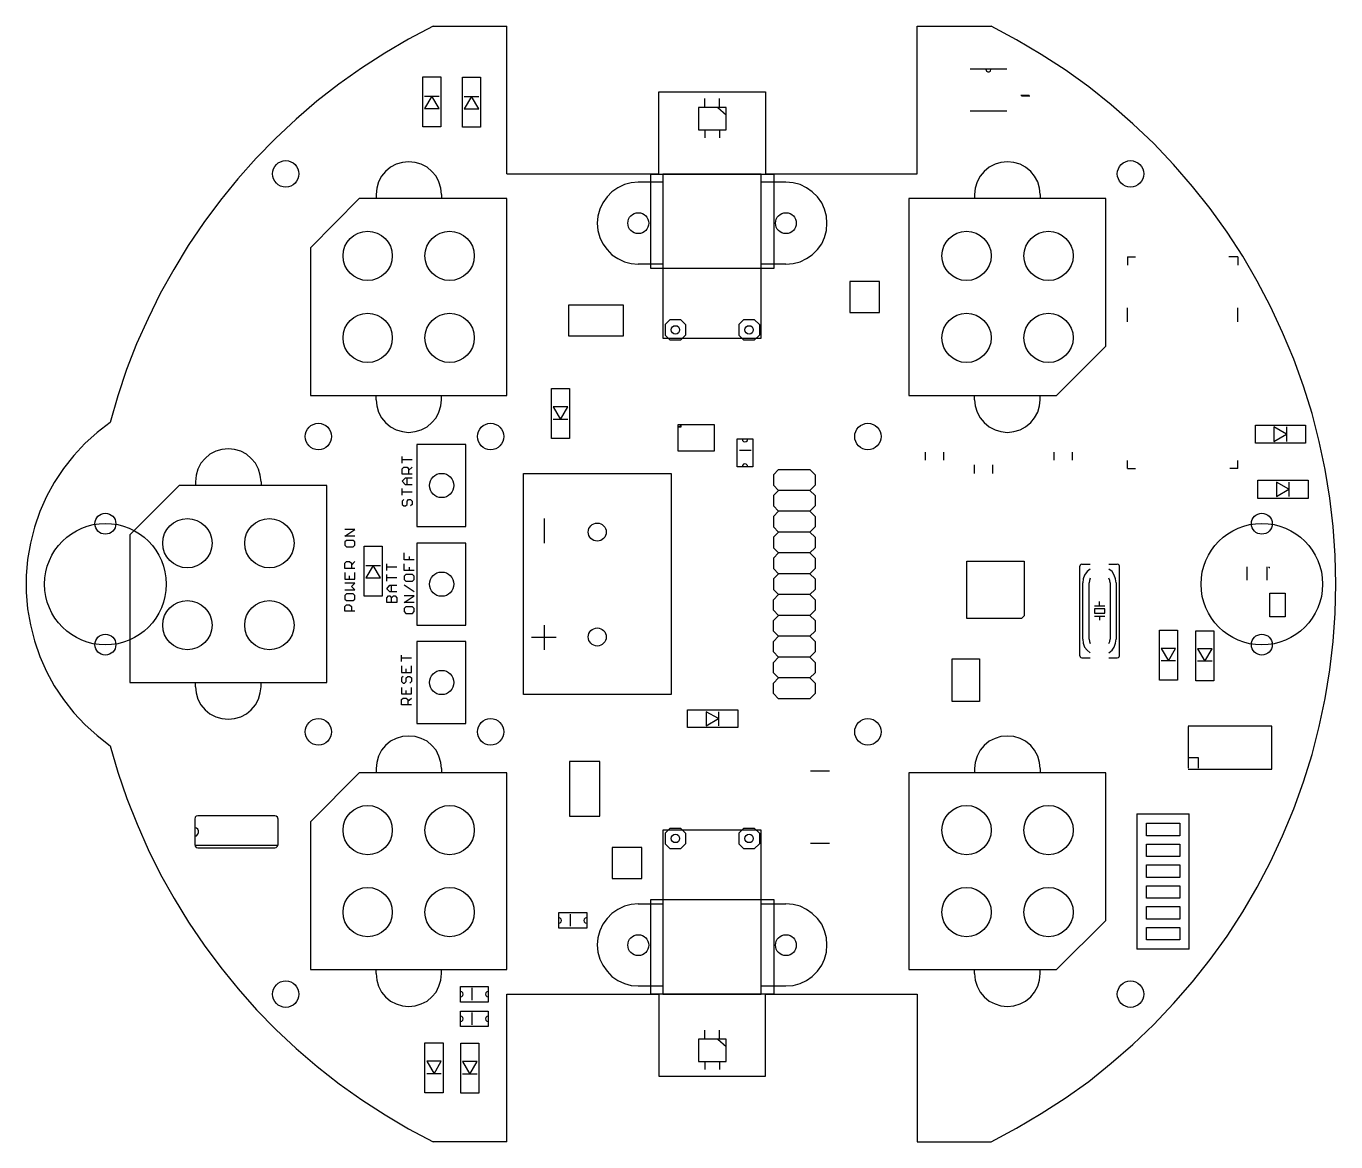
# Model space of a CAD drawing. Extents: x 51 to 178, y 21 to 130.
import ezdxf

# ---------------------------------------------------------------- set-up
doc = ezdxf.new("R2010")
doc.units = 0
doc.layers.get('0').update_dxf_attribs({"linetype": 'CONTINUOUS'})

msp = doc.modelspace()

# ---------------------------------------------------------------- linework, layer by layer
at = {"color": 7}
for points in [[(90.491908, 130.137137), (88.08751, 128.883675), (85.750352, 127.495715), (83.481556, 126.039403), (81.28, 124.481669), (79.146801, 122.82251), (77.113912, 121.060828), (75.116315, 119.197721), (73.220134, 117.267363), (71.424272, 115.269761), (69.730939, 113.169629), (68.105954, 111.00225), (66.582394, 108.767623), (65.193333, 106.43047), (63.872621, 104.093318), (62.687508, 101.655843), (61.569645, 99.183097), (60.587379, 96.677268), (59.740713, 94.103097), (58.995468, 91.495843), (57.708933, 90.546648), (56.523819, 89.462963), (55.440131, 88.277847), (54.423688, 87.024388), (53.542847, 85.670602), (52.764532, 84.281541), (52.120713, 82.825226), (51.612492, 81.301672), (51.206798, 79.743935), (50.935599, 78.152024), (50.8, 76.560116), (50.8, 74.968207), (50.935599, 73.343222), (51.206798, 71.784388), (51.612492, 70.226648), (52.120713, 68.703097), (52.764532, 67.246782), (53.542847, 65.824648), (54.423688, 64.503935), (55.440131, 63.216296), (56.523819, 62.065357), (57.708933, 60.981672), (58.995468, 59.999403), (59.740713, 57.425226), (60.621553, 54.851054), (61.603819, 52.345226), (62.687508, 49.873583), (63.906798, 47.435005), (65.227508, 45.097847), (66.615468, 42.794874), (68.140134, 40.56025), (69.76511, 38.39287), (71.458444, 36.292736), (73.253199, 34.260959), (75.150486, 32.330602), (77.113912, 30.501672), (79.179866, 28.739981), (81.314177, 27.046648), (83.515728, 25.488917), (85.784532, 24.032605), (88.08751, 22.644648), (90.491908, 21.39118)], [(90.491908, 130.137137), (97.670939, 130.137137)], [(97.670939, 115.743804), (97.670939, 130.137137)], [(137.668223, 115.743804), (137.668223, 130.137137), (144.881425, 130.137137)], [(144.881425, 21.39118), (147.354177, 22.711893), (149.758575, 24.134027), (152.095728, 25.658691), (154.397606, 27.283675), (156.566088, 29.045357), (158.699287, 30.874293), (160.731065, 32.837721), (162.661425, 34.870602), (164.490352, 36.969629), (166.217865, 39.17118), (167.877019, 41.439981), (169.400578, 43.811314), (170.823819, 46.215718), (172.110352, 48.687361), (173.295468, 51.227361), (174.379156, 53.835718), (175.327245, 56.477134), (176.173912, 59.152736), (176.851908, 61.86251), (177.427379, 64.605357), (177.901425, 67.382384), (178.206801, 70.159403), (178.409648, 72.93643), (178.476893, 75.747626), (178.409648, 78.557721), (178.206801, 81.368917), (177.901425, 84.145938), (177.427379, 86.922963), (176.851908, 89.666916), (176.173912, 92.375584), (175.327245, 95.05118), (174.379156, 97.692605), (173.295468, 100.266782), (172.110352, 102.806782), (170.823819, 105.279534), (169.400578, 107.717009), (167.877019, 110.054161), (166.217865, 112.357137), (164.490352, 114.524516), (162.661425, 116.657721), (160.731065, 118.690602), (158.699287, 120.620957), (156.566088, 122.482963), (154.397606, 124.21047), (152.095728, 125.869629), (149.758575, 127.39429), (147.354177, 128.816427), (144.881425, 130.137137)], [(112.471065, 115.743804), (112.471065, 123.736427), (122.868092, 123.736427), (122.868092, 115.743804)], [(77.38511, 115.743804), (77.38511, 115.743804)], [(97.670939, 115.743804), (112.471065, 115.743804)], [(122.868092, 115.743804), (137.668223, 115.743804)], [(159.748801, 115.743804), (159.748801, 115.743804)], [(111.488801, 110.935002), (111.488801, 110.935002)], [(125.882135, 110.935002), (125.882135, 110.935002)], [(114.502847, 100.537981), (114.502847, 100.537981)], [(121.682981, 100.537981), (121.682981, 100.537981)], [(80.568935, 90.140959), (80.568935, 90.140959)], [(97.366667, 90.140959), (97.366667, 90.140959)], [(134.145954, 90.140959), (134.145954, 90.140959)], [(59.537865, 81.640116), (59.537865, 81.640116)], [(107.356893, 80.827626), (107.356893, 80.827626)], [(172.280134, 81.640116), (172.280134, 81.640116)], [(107.356893, 70.599272), (107.356893, 70.599272)], [(59.537865, 69.854027), (59.537865, 69.854027)], [(172.280134, 69.854027), (172.280134, 69.854027)], [(80.568935, 61.354293), (80.568935, 61.354293)], [(97.366667, 61.354293), (97.366667, 61.354293)], [(134.145954, 61.354293), (134.145954, 61.354293)], [(114.502847, 50.957268), (114.502847, 50.957268)], [(121.682981, 50.957268), (121.682981, 50.957268)], [(111.488801, 40.56025), (111.488801, 40.56025)], [(125.882135, 40.56025), (125.882135, 40.56025)], [(77.38511, 35.784513), (77.38511, 35.784513)], [(97.670939, 35.784513), (112.471065, 35.784513), (112.471065, 27.791893)], [(97.670939, 21.39118), (97.670939, 35.784513)], [(112.471065, 27.791893), (122.868092, 27.791893), (122.868092, 35.784513), (137.668223, 35.784513)], [(137.668223, 35.784513), (137.668223, 21.39118), (144.881425, 21.39118)], [(159.748801, 35.784513), (159.748801, 35.784513)], [(97.670939, 21.39118), (90.491908, 21.39118)]]:
    msp.add_lwpolyline(points, dxfattribs=at)
at = {"color": 1}
for points in [[(89.475468, 120.315584), (89.475468, 125.192736), (91.237153, 125.192736), (91.237153, 120.315584), (89.475468, 120.315584)], [(93.336181, 120.28251), (93.336181, 125.158562), (95.097865, 125.158562), (95.097865, 120.28251), (93.336181, 120.28251)], [(144.373199, 125.937981), (142.815468, 125.937981)], [(144.373199, 125.937981), (144.407379, 125.768207), (144.542981, 125.700957), (144.678575, 125.700957), (144.814177, 125.768207), (144.847245, 125.937981)], [(144.373199, 125.937981), (144.407379, 125.768207), (144.542981, 125.700957), (144.678575, 125.700957), (144.814177, 125.768207), (144.847245, 125.937981)], [(144.847245, 125.937981), (144.373199, 125.937981), (144.407379, 125.768207), (144.542981, 125.700957), (144.678575, 125.700957), (144.814177, 125.768207), (144.847245, 125.937981)], [(146.406088, 125.937981), (144.847245, 125.937981)], [(90.356315, 123.329629), (89.645242, 122.110342)], [(89.645242, 123.329629), (90.356315, 123.329629), (91.067379, 123.329629)], [(91.067379, 122.110342), (90.356315, 123.329629)], [(94.217019, 123.296556), (93.505954, 122.077268)], [(93.505954, 123.296556), (94.217019, 123.296556), (94.928092, 123.296556)], [(94.928092, 122.077268), (94.217019, 123.296556)], [(116.975602, 122.212868), (116.975602, 123.092608)], [(118.397731, 122.212868), (118.397731, 123.092608)], [(147.759866, 123.397981), (148.573467, 123.397981)], [(147.828223, 123.363804), (148.640713, 123.363804)], [(89.645242, 122.110342), (91.067379, 122.110342)], [(93.505954, 122.077268), (94.928092, 122.077268)], [(119.041556, 120.044388), (119.041556, 121.500697), (119.041556, 122.212868), (118.397731, 122.212868), (118.229061, 122.212868), (116.975602, 122.212868), (116.331777, 122.212868), (116.331777, 120.044388), (116.975602, 120.044388), (118.397731, 120.044388), (119.041556, 120.044388)], [(118.229061, 122.212868), (119.041556, 121.500697)], [(142.815468, 121.873318), (146.406088, 121.873318)], [(116.975602, 120.044388), (116.975602, 119.26607)], [(118.397731, 120.044388), (118.397731, 119.26607)], [(91.304398, 113.746201), (91.237153, 114.355843), (91.033199, 114.964388), (90.763107, 115.506782), (90.356315, 115.980828), (89.882269, 116.387623), (89.306801, 116.691895), (88.730226, 116.861669), (88.08751, 116.928917), (87.477865, 116.861669), (86.868223, 116.691895), (86.325823, 116.387623), (85.817606, 115.980828), (85.446088, 115.506782), (85.140713, 114.964388), (84.970939, 114.355843), (84.903685, 113.746201)], [(149.657153, 113.746201), (149.588801, 114.355843), (149.420134, 114.964388), (149.114758, 115.506782), (148.742135, 115.980828), (148.233912, 116.387623), (147.692621, 116.691895), (147.082981, 116.861669), (146.473333, 116.928917), (145.829514, 116.861669), (145.254046, 116.691895), (144.678575, 116.387623), (144.204532, 115.980828), (143.797731, 115.506782), (143.526533, 114.964388), (143.323685, 114.355843), (143.25644, 113.746201)], [(110.473467, 114.931314), (109.795468, 114.862963), (109.118575, 114.69429), (108.474758, 114.388917), (107.899287, 113.983222), (107.425242, 113.509177), (107.018444, 112.932608), (106.714177, 112.289889), (106.544398, 111.611895), (106.477153, 110.935002), (106.544398, 110.223935), (106.714177, 109.545941), (107.018444, 108.936296), (107.425242, 108.360828), (107.899287, 107.852608), (108.474758, 107.479984), (109.118575, 107.175715), (109.795468, 107.005941), (110.473467, 106.938691)], [(112.877865, 114.931314), (110.473467, 114.931314)], [(123.680578, 115.709629), (123.680578, 106.531895), (111.692755, 106.531895), (111.692755, 115.709629), (123.680578, 115.709629)], [(122.462394, 115.709629), (112.877865, 115.709629), (112.877865, 114.931314), (112.877865, 106.938691), (112.877865, 99.724388), (122.462394, 99.724388), (122.462394, 106.938691), (122.462394, 114.931314), (122.462394, 115.709629)], [(124.866801, 114.931314), (122.462394, 114.931314)], [(124.866801, 106.938691), (125.577865, 107.005941), (126.254758, 107.175715), (126.864398, 107.479984), (127.439866, 107.852608), (127.948092, 108.360828), (128.35489, 108.936296), (128.626088, 109.545941), (128.828935, 110.223935), (128.863107, 110.935002), (128.828935, 111.611895), (128.626088, 112.289889), (128.35489, 112.932608), (127.948092, 113.509177), (127.439866, 113.983222), (126.864398, 114.388917), (126.254758, 114.69429), (125.577865, 114.862963), (124.866801, 114.931314)], [(84.903685, 113.746201), (84.903685, 113.339403)], [(91.304398, 113.746201), (91.304398, 113.339403)], [(143.25644, 113.746201), (143.25644, 113.339403)], [(149.657153, 113.746201), (149.657153, 113.339403)], [(78.502981, 94.137268), (84.903685, 94.137268), (91.304398, 94.137268), (97.670939, 94.137268), (97.670939, 113.339403), (91.304398, 113.339403), (84.903685, 113.339403), (83.277606, 113.339403), (78.502981, 108.530602), (78.502981, 94.137268)], [(156.057865, 113.339403), (149.657153, 113.339403), (143.25644, 113.339403), (136.855728, 113.339403), (136.855728, 94.137268), (143.25644, 94.137268), (149.657153, 94.137268), (151.249061, 94.137268), (156.057865, 98.94607), (156.057865, 113.339403)], [(86.495602, 107.751183), (86.495602, 107.751183)], [(94.488223, 107.751183), (94.488223, 107.751183)], [(144.881425, 107.751183), (144.881425, 107.751183)], [(152.874046, 107.751183), (152.874046, 107.751183)], [(158.156893, 107.649761), (158.936315, 107.649761)], [(158.156893, 107.649761), (158.156893, 106.837268)], [(168.926533, 107.649761), (168.046801, 107.649761)], [(168.926533, 107.649761), (168.926533, 106.837268)], [(112.877865, 106.938691), (110.473467, 106.938691)], [(124.866801, 106.938691), (122.462394, 106.938691)], [(131.097731, 102.231314), (133.976181, 102.231314), (133.976181, 105.245357), (131.097731, 105.245357), (131.097731, 102.231314)], [(109.017153, 99.96251), (109.017153, 102.942382), (103.665954, 102.942382), (103.665954, 99.96251), (109.017153, 99.96251)], [(158.156893, 101.316296), (158.156893, 102.671183)], [(168.926533, 101.316296), (168.926533, 102.671183)], [(113.588935, 101.553318), (113.080713, 101.046201)], [(113.080713, 101.046201), (113.080713, 100.029764)], [(113.588935, 101.553318), (114.604272, 101.553318), (115.079422, 101.046201), (115.079422, 100.029764), (114.604272, 99.521541)], [(120.769061, 101.553318), (120.260844, 101.046201)], [(120.260844, 101.046201), (120.260844, 100.029764)], [(120.769061, 101.553318), (121.784398, 101.553318), (122.292621, 101.046201), (122.292621, 100.029764), (121.784398, 99.521541)], [(86.495602, 99.758559), (86.495602, 99.758559)], [(94.488223, 99.758559), (94.488223, 99.758559)], [(113.080713, 100.029764), (113.588935, 99.521541)], [(120.260844, 100.029764), (120.769061, 99.521541)], [(144.881425, 99.758559), (144.881425, 99.758559)], [(152.874046, 99.758559), (152.874046, 99.758559)], [(114.604272, 99.521541), (113.588935, 99.521541)], [(121.784398, 99.521541), (120.769061, 99.521541)], [(103.767379, 94.814161), (103.767379, 89.937009), (102.006801, 89.937009), (102.006801, 94.814161), (103.767379, 94.814161)], [(84.903685, 93.730468), (84.903685, 94.137268)], [(84.903685, 93.730468), (84.970939, 93.120828), (85.140713, 92.51118), (85.446088, 91.969889), (85.817606, 91.495843), (86.325823, 91.089051), (86.868223, 90.783675), (87.477865, 90.615005), (88.08751, 90.546648), (88.730226, 90.615005), (89.306801, 90.783675), (89.882269, 91.089051), (90.356315, 91.495843), (90.763107, 91.969889), (91.033199, 92.51118), (91.237153, 93.120828), (91.304398, 93.730468)], [(91.304398, 93.730468), (91.304398, 94.137268)], [(143.25644, 93.730468), (143.25644, 94.137268)], [(143.25644, 93.730468), (143.323685, 93.120828), (143.526533, 92.51118), (143.797731, 91.969889), (144.204532, 91.495843), (144.678575, 91.089051), (145.254046, 90.783675), (145.829514, 90.615005), (146.473333, 90.546648), (147.082981, 90.615005), (147.692621, 90.783675), (148.233912, 91.089051), (148.742135, 91.495843), (149.114758, 91.969889), (149.420134, 92.51118), (149.588801, 93.120828), (149.657153, 93.730468)], [(149.657153, 93.730468), (149.657153, 94.137268)], [(103.597606, 93.019403), (102.175468, 93.019403)], [(102.175468, 93.019403), (102.886533, 91.800116)], [(102.886533, 91.800116), (103.597606, 93.019403)], [(103.597606, 91.800116), (102.886533, 91.800116), (102.175468, 91.800116)], [(114.334177, 91.291893), (114.334177, 91.089051), (114.334177, 88.751893), (117.889514, 88.751893), (117.889514, 91.291893), (114.638444, 91.291893), (114.571199, 91.291893), (114.334177, 91.291893)], [(114.571199, 91.291893), (114.571199, 91.089051), (114.334177, 91.089051)], [(114.638444, 91.291893), (114.638444, 91.054874), (114.401425, 91.054874)], [(170.654046, 91.257721), (175.531199, 91.257721), (175.531199, 89.497134), (170.654046, 89.497134), (170.654046, 91.257721)], [(172.448801, 91.089051), (172.448801, 89.666916)], [(173.668092, 90.377981), (172.448801, 91.089051)], [(173.668092, 91.089051), (173.668092, 90.377981), (173.668092, 89.666916)], [(120.125242, 89.903935), (120.599287, 89.903935), (121.140578, 89.903935), (121.648801, 89.903935), (121.648801, 87.194161), (121.140578, 87.194161), (120.599287, 87.194161), (120.125242, 87.194161), (120.125242, 89.903935)], [(120.599287, 89.903935), (120.633467, 89.768339), (120.73489, 89.666916), (120.870486, 89.632736), (121.006088, 89.666916), (121.10751, 89.768339), (121.140578, 89.903935)], [(172.448801, 89.666916), (173.668092, 90.377981)], [(73.694177, 85.737847), (73.625823, 86.381672), (73.457153, 86.957134), (73.151777, 87.532605), (72.746088, 88.006648), (72.270939, 88.413449), (71.729648, 88.717721), (71.12, 88.887495), (70.510352, 88.955843), (69.866533, 88.887495), (69.291065, 88.717721), (68.715602, 88.413449), (68.241556, 88.006648), (67.834758, 87.532605), (67.530486, 86.957134), (67.360713, 86.381672), (67.293465, 85.737847)], [(87.443685, 87.532605), (87.443685, 88.17643)], [(93.675728, 81.368917), (93.675728, 89.361541), (88.9, 89.361541), (88.9, 81.368917), (93.675728, 81.368917)], [(121.480134, 88.78607), (120.328092, 88.78607)], [(138.480713, 87.837981), (138.480713, 88.616296)], [(140.242394, 88.616296), (140.242394, 87.837981)], [(151.010939, 87.837981), (151.010939, 88.616296)], [(152.772621, 88.616296), (152.772621, 87.837981)], [(88.425954, 87.871054), (87.443685, 87.871054)], [(88.425954, 86.483097), (87.443685, 86.483097), (87.443685, 86.991314), (87.613467, 87.159981), (87.951908, 87.159981), (88.08751, 86.991314), (88.08751, 86.483097)], [(88.08751, 86.821541), (88.425954, 87.159981)], [(121.140578, 87.194161), (121.10751, 87.329764), (121.006088, 87.43118), (120.870486, 87.465357), (120.73489, 87.43118), (120.633467, 87.329764), (120.599287, 87.194161)], [(124.155728, 86.922963), (123.64751, 86.415843), (123.64751, 85.399403), (124.155728, 84.89118), (123.64751, 84.382963), (123.64751, 83.367626), (124.155728, 82.859403), (123.64751, 82.35118), (123.64751, 81.335843), (124.155728, 80.827626), (123.64751, 80.319403), (123.64751, 79.302963), (124.155728, 78.795843), (123.64751, 78.287626), (123.64751, 77.27118), (124.155728, 76.762963), (123.64751, 76.255843), (123.64751, 75.239403), (124.155728, 74.73118)], [(124.155728, 86.922963), (127.202847, 86.922963), (127.711065, 86.415843), (127.711065, 85.399403), (127.202847, 84.89118), (127.711065, 84.382963), (127.711065, 83.367626), (127.202847, 82.859403), (127.711065, 82.35118), (127.711065, 81.335843), (127.202847, 80.827626), (127.711065, 80.319403), (127.711065, 79.302963), (127.202847, 78.795843), (127.711065, 78.287626), (127.711065, 77.27118), (127.202847, 76.762963), (127.711065, 76.255843), (127.711065, 75.239403), (127.202847, 74.73118), (127.711065, 74.222963), (127.711065, 73.207626), (127.202847, 72.699403), (127.711065, 72.19118), (127.711065, 71.175843), (127.202847, 70.667626), (127.711065, 70.159403), (127.711065, 69.142963), (127.202847, 68.635843), (127.711065, 68.127626), (127.711065, 67.11118), (127.202847, 66.602963)], [(143.25644, 86.550342), (143.25644, 87.363935)], [(145.017019, 87.363935), (145.017019, 86.550342)], [(158.156893, 87.024388), (158.156893, 87.803801)], [(158.156893, 87.024388), (158.936315, 87.024388)], [(168.926533, 87.024388), (168.148223, 87.024388)], [(168.926533, 87.024388), (168.926533, 87.803801)], [(67.293465, 85.737847), (67.293465, 85.365226)], [(73.694177, 85.737847), (73.694177, 85.365226)], [(88.425954, 85.433583), (87.782135, 85.433583), (87.443685, 85.772024), (87.782135, 86.110468), (88.425954, 86.110468)], [(87.951908, 85.433583), (87.951908, 86.110468)], [(99.297019, 64.977981), (99.297019, 86.550342), (113.690352, 86.550342), (113.690352, 64.977981), (99.297019, 64.977981)], [(170.891065, 85.873449), (175.768223, 85.873449), (175.768223, 84.11287), (170.891065, 84.11287), (170.891065, 85.873449)], [(172.685823, 85.703675), (172.685823, 84.281541)], [(173.90511, 84.992605), (172.685823, 85.703675)], [(173.90511, 85.703675), (173.90511, 84.992605), (173.90511, 84.281541)], [(60.892752, 66.163097), (67.293465, 66.163097), (73.694177, 66.163097), (80.09489, 66.163097), (80.09489, 85.365226), (73.694177, 85.365226), (67.293465, 85.365226), (65.701553, 85.365226), (60.892752, 80.55643), (60.892752, 66.163097)], [(87.443685, 84.417134), (87.443685, 85.060959)], [(88.425954, 84.72251), (87.443685, 84.72251)], [(92.489514, 85.365226), (92.489514, 85.365226)], [(127.202847, 84.89118), (124.155728, 84.89118)], [(172.685823, 84.281541), (173.90511, 84.992605)], [(87.613467, 84.010342), (87.443685, 83.841672), (87.443685, 83.503222), (87.613467, 83.367626), (87.782135, 83.367626), (87.951908, 83.503222), (87.951908, 83.841672), (88.08751, 84.010342), (88.256181, 84.010342), (88.425954, 83.841672), (88.425954, 83.503222), (88.256181, 83.367626)], [(101.295728, 82.148339), (101.295728, 79.743935)], [(127.202847, 82.859403), (124.155728, 82.859403)], [(82.837731, 80.420828), (81.855468, 80.420828), (82.837731, 81.064648), (81.855468, 81.064648)], [(127.202847, 80.827626), (124.155728, 80.827626)], [(68.918444, 79.743935), (68.918444, 79.743935)], [(76.911065, 79.743935), (76.911065, 79.743935)], [(81.855468, 79.879537), (81.855468, 79.539981), (82.025242, 79.371314), (82.669061, 79.371314), (82.837731, 79.539981), (82.837731, 79.879537), (82.669061, 80.014027), (82.025242, 80.014027), (81.855468, 79.879537)], [(83.752755, 74.56251), (83.752755, 79.438559), (85.513333, 79.438559), (85.513333, 74.56251), (83.752755, 74.56251)], [(93.675728, 71.751314), (93.675728, 79.743935), (88.9, 79.743935), (88.9, 71.751314), (93.675728, 71.751314)], [(82.837731, 77.27118), (81.855468, 77.27118), (81.855468, 77.779403), (82.025242, 77.949177), (82.329514, 77.949177), (82.499287, 77.779403), (82.499287, 77.27118)], [(82.499287, 77.609629), (82.837731, 77.949177)], [(88.628801, 78.117847), (87.646533, 78.117847), (87.646533, 78.795843)], [(88.154758, 78.117847), (88.154758, 78.456296)], [(127.202847, 78.795843), (124.155728, 78.795843)], [(142.511199, 72.394027), (142.511199, 77.98225), (148.099422, 77.98225), (148.099422, 72.665226)], [(81.855468, 76.898559), (81.855468, 76.221672), (82.837731, 76.221672), (82.837731, 76.898559)], [(84.63249, 77.576556), (83.921425, 76.357268)], [(83.921425, 77.576556), (84.63249, 77.576556), (85.34356, 77.576556)], [(85.34356, 76.357268), (84.63249, 77.576556)], [(85.953199, 77.068339), (85.953199, 77.745226)], [(86.935468, 77.406782), (85.953199, 77.406782)], [(85.953199, 76.051893), (85.953199, 76.695718)], [(88.628801, 77.068339), (87.646533, 77.068339), (87.646533, 77.745226)], [(87.646533, 76.525938), (87.646533, 76.187495), (87.816315, 76.051893), (88.460134, 76.051893), (88.628801, 76.187495), (88.628801, 76.525938), (88.460134, 76.695718), (87.816315, 76.695718), (87.646533, 76.525938)], [(88.154758, 77.068339), (88.154758, 77.406782)], [(127.202847, 76.762963), (124.155728, 76.762963)], [(153.720713, 77.711054), (153.619287, 77.677981), (153.550939, 77.609629), (153.517865, 77.508207)], [(153.517865, 68.770342), (153.517865, 77.508207)], [(153.720713, 77.711054), (154.533199, 77.711054)], [(154.533199, 77.203935), (154.228935, 76.966916), (153.991908, 76.627361), (153.856315, 76.255843), (153.822135, 75.883222)], [(156.362135, 77.711054), (157.175728, 77.711054)], [(157.073199, 75.883222), (157.005954, 76.255843), (156.870352, 76.627361), (156.66751, 76.966916), (156.362135, 77.203935)], [(157.378575, 77.508207), (157.344398, 77.609629), (157.277153, 77.677981), (157.175728, 77.711054)], [(157.378575, 68.770342), (157.378575, 77.508207)], [(169.807379, 77.440959), (169.807379, 76.153315)], [(171.737731, 77.440959), (171.737731, 76.153315)], [(172.043107, 77.339537), (171.974758, 77.339537), (171.974758, 77.440959)], [(64.448092, 75.747626), (64.448092, 75.747626)], [(81.855468, 75.205226), (82.837731, 75.205226), (82.499287, 75.510602), (82.837731, 75.849051), (81.855468, 75.849051)], [(82.329514, 76.221672), (82.329514, 76.560116)], [(83.921425, 76.357268), (85.34356, 76.357268)], [(86.935468, 76.357268), (85.953199, 76.357268)], [(86.935468, 75.002384), (86.258575, 75.002384), (85.953199, 75.306648), (86.258575, 75.646204), (86.935468, 75.646204)], [(86.427245, 75.002384), (86.427245, 75.646204)], [(88.628801, 75.002384), (87.646533, 75.646204)], [(92.489514, 75.747626), (92.489514, 75.747626)], [(153.822135, 70.39643), (153.822135, 75.883222)], [(154.533199, 76.323097), (154.465954, 76.12025), (154.431777, 75.883222)], [(154.431777, 70.39643), (154.431777, 75.883222)], [(156.46356, 75.883222), (156.430486, 76.12025), (156.362135, 76.323097)], [(156.46356, 75.883222), (156.46356, 70.39643)], [(157.073199, 75.883222), (157.073199, 70.39643)], [(177.190352, 75.747626), (177.190352, 75.747626)], [(81.855468, 74.629764), (81.855468, 74.291314), (82.025242, 74.155718), (82.669061, 74.155718), (82.837731, 74.291314), (82.837731, 74.629764), (82.669061, 74.799537), (82.025242, 74.799537), (81.855468, 74.629764)], [(86.935468, 73.95287), (85.953199, 73.95287), (85.953199, 74.426916), (86.122981, 74.595584), (86.258575, 74.595584), (86.427245, 74.426916), (86.597019, 74.595584), (86.766801, 74.595584), (86.935468, 74.426916), (86.935468, 73.95287)], [(86.427245, 73.95287), (86.427245, 74.426916)], [(88.628801, 73.95287), (87.646533, 73.95287), (88.628801, 74.595584), (87.646533, 74.595584)], [(124.155728, 74.73118), (123.64751, 74.222963)], [(124.155728, 72.699403), (123.64751, 73.207626), (123.64751, 74.222963)], [(127.202847, 74.73118), (124.155728, 74.73118)], [(155.448223, 73.647495), (155.448223, 74.054293)], [(172.043107, 72.563801), (172.043107, 74.866782), (173.53249, 74.866782), (173.53249, 72.563801), (172.043107, 72.563801)], [(82.837731, 73.106204), (81.855468, 73.106204), (81.855468, 73.58025), (82.025242, 73.748917), (82.329514, 73.748917), (82.499287, 73.58025), (82.499287, 73.106204)], [(87.646533, 73.376296), (87.646533, 73.072024), (87.816315, 72.90225), (88.460134, 72.90225), (88.628801, 73.072024), (88.628801, 73.376296), (88.460134, 73.54607), (87.816315, 73.54607), (87.646533, 73.376296)], [(154.94, 73.647495), (155.448223, 73.647495), (155.95644, 73.647495)], [(154.94, 72.93643), (155.95644, 72.93643), (155.95644, 73.343222), (154.94, 73.343222), (154.94, 72.93643)], [(68.918444, 71.751314), (68.918444, 71.751314)], [(76.911065, 71.751314), (76.911065, 71.751314)], [(101.295728, 71.751314), (101.295728, 69.346916)], [(124.155728, 72.699403), (123.64751, 72.19118)], [(124.155728, 70.667626), (123.64751, 71.175843), (123.64751, 72.19118)], [(127.202847, 72.699403), (124.155728, 72.699403)], [(147.828223, 72.394027), (142.511199, 72.394027)], [(147.828223, 72.394027), (148.099422, 72.665226)], [(154.94, 72.631054), (155.448223, 72.631054), (155.95644, 72.631054)], [(155.448223, 72.631054), (155.448223, 72.225357)], [(100.07644, 70.566204), (102.480844, 70.566204)], [(124.155728, 70.667626), (123.64751, 70.159403)], [(127.202847, 70.667626), (124.155728, 70.667626)], [(153.822135, 70.39643), (153.856315, 69.989629), (153.991908, 69.617009), (154.228935, 69.312736), (154.533199, 69.041541)], [(154.431777, 70.39643), (154.465954, 70.159403), (154.533199, 69.956556)], [(156.362135, 69.041541), (156.66751, 69.312736), (156.870352, 69.617009), (157.005954, 69.989629), (157.073199, 70.39643)], [(156.362135, 69.956556), (156.430486, 70.159403), (156.46356, 70.39643)], [(163.034046, 71.277268), (163.034046, 66.400116), (161.273467, 66.400116), (161.273467, 71.277268), (163.034046, 71.277268)], [(166.590486, 71.208917), (166.590486, 66.33287), (164.828801, 66.33287), (164.828801, 71.208917), (166.590486, 71.208917)], [(93.675728, 62.166782), (93.675728, 70.159403), (88.9, 70.159403), (88.9, 62.166782), (93.675728, 62.166782)], [(124.155728, 68.635843), (123.64751, 69.142963), (123.64751, 70.159403)], [(162.864272, 69.48251), (161.442135, 69.48251)], [(161.442135, 69.48251), (162.153199, 68.263222)], [(162.153199, 68.263222), (162.864272, 69.48251)], [(166.420713, 69.448339), (164.998575, 69.448339)], [(164.998575, 69.448339), (165.709648, 68.229051)], [(165.709648, 68.229051), (166.420713, 69.448339)], [(87.37644, 68.194874), (87.37644, 68.838691)], [(88.357606, 68.533315), (87.37644, 68.533315)], [(87.37644, 67.789177), (87.37644, 67.145357), (88.357606, 67.145357), (88.357606, 67.789177)], [(124.155728, 68.635843), (123.64751, 68.127626)], [(124.155728, 66.602963), (123.64751, 67.11118), (123.64751, 68.127626)], [(127.202847, 68.635843), (124.155728, 68.635843)], [(141.089061, 68.46607), (143.730486, 68.46607), (143.730486, 64.299981), (141.089061, 64.299981), (141.089061, 68.46607)], [(153.517865, 68.770342), (153.550939, 68.668917), (153.619287, 68.601672), (153.720713, 68.567495), (154.533199, 68.567495)], [(156.362135, 68.567495), (157.175728, 68.567495)], [(157.175728, 68.567495), (157.277153, 68.601672), (157.344398, 68.668917), (157.378575, 68.770342)], [(162.864272, 68.263222), (162.153199, 68.263222), (161.442135, 68.263222)], [(166.420713, 68.229051), (165.709648, 68.229051), (164.998575, 68.229051)], [(87.54511, 66.738559), (87.37644, 66.602963), (87.37644, 66.264513), (87.54511, 66.095843), (87.680713, 66.095843), (87.850486, 66.264513), (87.850486, 66.602963), (88.019156, 66.738559), (88.188935, 66.738559), (88.357606, 66.602963), (88.357606, 66.264513), (88.188935, 66.095843)], [(87.850486, 67.145357), (87.850486, 67.483801)], [(124.155728, 66.602963), (123.64751, 66.095843)], [(127.202847, 66.602963), (124.155728, 66.602963)], [(127.202847, 66.602963), (127.711065, 66.095843), (127.711065, 65.079403), (127.202847, 64.57118)], [(67.293465, 65.756296), (67.293465, 66.163097)], [(67.293465, 65.756296), (67.360713, 65.146648), (67.530486, 64.537009), (67.834758, 63.995718), (68.241556, 63.487495), (68.715602, 63.114874), (69.291065, 62.810602), (69.866533, 62.640828), (70.510352, 62.573583), (71.12, 62.640828), (71.729648, 62.810602), (72.270939, 63.114874), (72.746088, 63.487495), (73.151777, 63.995718), (73.457153, 64.537009), (73.625823, 65.146648), (73.694177, 65.756296)], [(73.694177, 65.756296), (73.694177, 66.163097)], [(87.37644, 65.689051), (87.37644, 65.045226), (88.357606, 65.045226), (88.357606, 65.689051)], [(87.850486, 65.045226), (87.850486, 65.383675)], [(92.489514, 66.163097), (92.489514, 66.163097)], [(124.155728, 64.57118), (123.64751, 65.079403), (123.64751, 66.095843)], [(88.357606, 63.995718), (87.37644, 63.995718), (87.37644, 64.503935), (87.54511, 64.639537), (87.850486, 64.639537), (88.019156, 64.503935), (88.019156, 63.995718)], [(88.019156, 64.334161), (88.357606, 64.639537)], [(127.202847, 64.57118), (124.155728, 64.57118)], [(115.282269, 63.487495), (120.19249, 63.487495), (120.19249, 61.759981), (115.282269, 61.759981), (115.282269, 63.487495)], [(117.077019, 63.317721), (117.077019, 61.929764)], [(118.296315, 62.640828), (117.077019, 63.317721)], [(117.077019, 61.929764), (118.296315, 62.640828)], [(118.296315, 63.317721), (118.296315, 62.640828), (118.296315, 61.929764)], [(164.08356, 57.730602), (172.245954, 57.730602), (172.245954, 61.895584), (164.08356, 61.895584)], [(164.08356, 61.86251), (164.08356, 58.814293), (164.08356, 57.797847)], [(91.304398, 57.763675), (91.237153, 58.373315), (91.033199, 58.982963), (90.763107, 59.559537), (90.356315, 60.033583), (89.882269, 60.439272), (89.306801, 60.710468), (88.730226, 60.913315), (88.08751, 60.947495), (87.477865, 60.913315), (86.868223, 60.710468), (86.325823, 60.439272), (85.817606, 60.033583), (85.446088, 59.559537), (85.140713, 58.982963), (84.970939, 58.373315), (84.903685, 57.763675)], [(149.657153, 57.763675), (149.588801, 58.373315), (149.420134, 58.982963), (149.114758, 59.559537), (148.742135, 60.033583), (148.233912, 60.439272), (147.692621, 60.710468), (147.082981, 60.913315), (146.473333, 60.947495), (145.829514, 60.913315), (145.254046, 60.710468), (144.678575, 60.439272), (144.204532, 60.033583), (143.797731, 59.559537), (143.526533, 58.982963), (143.323685, 58.373315), (143.25644, 57.763675)], [(165.1, 57.797847), (165.1, 58.814293), (164.08356, 58.814293)], [(84.903685, 57.763675), (84.903685, 57.357981)], [(91.304398, 57.763675), (91.304398, 57.357981)], [(103.767379, 53.124648), (106.714177, 53.124648), (106.714177, 58.475843), (103.767379, 58.475843), (103.767379, 53.124648)], [(129.100134, 57.526648), (127.271199, 57.526648)], [(143.25644, 57.763675), (143.25644, 57.357981)], [(149.657153, 57.763675), (149.657153, 57.357981)], [(78.502981, 38.188917), (84.903685, 38.188917), (91.304398, 38.188917), (97.670939, 38.188917), (97.670939, 57.357981), (91.304398, 57.357981), (84.903685, 57.357981), (83.277606, 57.357981), (78.502981, 52.58225), (78.502981, 38.188917)], [(156.057865, 57.357981), (149.657153, 57.357981), (143.25644, 57.357981), (136.855728, 57.357981), (136.855728, 38.188917), (143.25644, 38.188917), (149.657153, 38.188917), (151.249061, 38.188917), (156.057865, 42.964648), (156.057865, 57.357981)], [(67.530486, 53.157721), (67.360713, 53.124648), (67.259287, 53.023222), (67.225113, 52.853449)], [(67.225113, 52.853449), (67.225113, 52.006782), (67.225113, 51.194293), (67.225113, 50.347626)], [(75.049061, 53.157721), (67.530486, 53.157721)], [(75.353333, 52.853449), (75.286088, 53.023222), (75.18356, 53.124648), (75.049061, 53.157721)], [(75.353333, 50.347626), (75.353333, 52.853449)], [(159.071908, 53.361672), (159.071908, 40.153449)], [(159.071908, 53.361672), (164.186088, 53.361672)], [(160.02, 51.227361), (160.02, 52.446648)], [(160.02, 52.446648), (163.271065, 52.446648)], [(163.271065, 52.446648), (163.271065, 51.227361)], [(164.186088, 40.153449), (164.186088, 53.361672)], [(67.225113, 51.194293), (67.394887, 51.227361), (67.530486, 51.362963), (67.597734, 51.532736), (67.597734, 51.70251), (67.530486, 51.87118), (67.394887, 51.972605), (67.225113, 52.006782)], [(86.495602, 51.769764), (86.495602, 51.769764)], [(94.488223, 51.769764), (94.488223, 51.769764)], [(112.877865, 35.784513), (122.462394, 35.784513), (122.462394, 36.597009), (122.462394, 44.589629), (122.462394, 51.769764), (112.877865, 51.769764), (112.877865, 44.589629), (112.877865, 36.597009), (112.877865, 35.784513)], [(113.588935, 51.972605), (113.080713, 51.464388)], [(113.080713, 51.464388), (113.080713, 50.449051)], [(113.588935, 51.972605), (114.604272, 51.972605), (115.079422, 51.464388), (115.079422, 50.449051), (114.604272, 49.940828)], [(120.769061, 51.972605), (120.260844, 51.464388)], [(120.260844, 51.464388), (120.260844, 50.449051)], [(120.769061, 51.972605), (121.784398, 51.972605), (122.292621, 51.464388), (122.292621, 50.449051), (121.784398, 49.940828)], [(144.881425, 51.769764), (144.881425, 51.769764)], [(152.874046, 51.769764), (152.874046, 51.769764)], [(163.271065, 51.227361), (160.02, 51.227361)], [(67.225113, 50.347626), (67.259287, 50.212024), (67.360713, 50.07643), (67.530486, 50.04225), (75.049061, 50.04225)], [(67.225113, 50.313449), (75.353333, 50.313449)], [(75.049061, 50.04225), (75.18356, 50.07643), (75.286088, 50.212024), (75.353333, 50.347626)], [(107.933467, 47.062384), (110.811908, 47.062384), (110.811908, 50.07643), (107.933467, 50.07643), (107.933467, 47.062384)], [(113.080713, 50.449051), (113.588935, 49.940828)], [(114.604272, 49.940828), (113.588935, 49.940828)], [(120.260844, 50.449051), (120.769061, 49.940828)], [(121.784398, 49.940828), (120.769061, 49.940828)], [(127.271199, 50.516296), (127.948092, 50.516296), (128.422135, 50.516296), (129.100134, 50.516296)], [(160.02, 49.195584), (160.02, 50.414874)], [(160.02, 50.414874), (163.271065, 50.414874)], [(163.271065, 50.414874), (163.271065, 49.195584)], [(163.271065, 49.195584), (160.02, 49.195584)], [(160.02, 47.163801), (160.02, 48.383097)], [(160.02, 48.383097), (163.271065, 48.383097)], [(163.271065, 48.383097), (163.271065, 47.163801)], [(163.271065, 47.163801), (160.02, 47.163801)], [(160.02, 45.132024), (160.02, 46.351314)], [(160.02, 46.351314), (163.271065, 46.351314)], [(163.271065, 46.351314), (163.271065, 45.132024)], [(111.692755, 35.784513), (111.692755, 44.99643), (123.680578, 44.99643), (123.680578, 35.784513), (111.692755, 35.784513)], [(163.271065, 45.132024), (160.02, 45.132024)], [(86.495602, 43.777134), (86.495602, 43.777134)], [(94.488223, 43.777134), (94.488223, 43.777134)], [(102.717865, 42.219403), (102.717865, 42.693449), (102.717865, 43.268917), (102.717865, 43.742963), (105.460713, 43.742963), (105.460713, 43.268917), (105.460713, 42.693449), (105.460713, 42.219403), (102.717865, 42.219403)], [(103.835728, 43.574293), (103.835728, 42.42225)], [(110.473467, 44.589629), (109.795468, 44.522384), (109.118575, 44.352605), (108.474758, 44.048339), (107.899287, 43.641541), (107.425242, 43.167495), (107.018444, 42.592024), (106.714177, 41.948207), (106.544398, 41.271314), (106.477153, 40.593315), (106.544398, 39.88225), (106.714177, 39.205357), (107.018444, 38.595718), (107.425242, 38.02025), (107.899287, 37.512024), (108.474758, 37.105226), (109.118575, 36.834027), (109.795468, 36.63118), (110.473467, 36.597009)], [(110.473467, 44.589629), (112.877865, 44.589629)], [(122.462394, 44.589629), (124.866801, 44.589629)], [(124.866801, 36.597009), (125.577865, 36.63118), (126.254758, 36.834027), (126.864398, 37.105226), (127.439866, 37.512024), (127.948092, 38.02025), (128.35489, 38.595718), (128.626088, 39.205357), (128.828935, 39.88225), (128.863107, 40.593315), (128.828935, 41.271314), (128.626088, 41.948207), (128.35489, 42.592024), (127.948092, 43.167495), (127.439866, 43.641541), (126.864398, 44.048339), (126.254758, 44.352605), (125.577865, 44.522384), (124.866801, 44.589629)], [(144.881425, 43.777134), (144.881425, 43.777134)], [(152.874046, 43.777134), (152.874046, 43.777134)], [(160.02, 43.10025), (160.02, 44.319537)], [(160.02, 44.319537), (163.271065, 44.319537)], [(163.271065, 44.319537), (163.271065, 43.10025)], [(102.717865, 42.693449), (102.853467, 42.727626), (102.95489, 42.829051), (102.989061, 42.964648), (102.95489, 43.10025), (102.853467, 43.201672), (102.717865, 43.268917)], [(105.460713, 43.268917), (105.290939, 43.201672), (105.189514, 43.10025), (105.15644, 42.964648), (105.189514, 42.829051), (105.290939, 42.727626), (105.460713, 42.693449)], [(163.271065, 43.10025), (160.02, 43.10025)], [(160.02, 41.067361), (160.02, 42.286648)], [(160.02, 42.286648), (163.271065, 42.286648)], [(163.271065, 42.286648), (163.271065, 41.067361)], [(163.271065, 41.067361), (160.02, 41.067361)], [(164.186088, 40.153449), (159.071908, 40.153449)], [(84.903685, 37.783222), (84.903685, 38.188917)], [(84.903685, 37.783222), (84.970939, 37.139403), (85.140713, 36.563935), (85.446088, 35.987361), (85.817606, 35.513315), (86.325823, 35.107626), (86.868223, 34.83643), (87.477865, 34.633583), (88.08751, 34.565226), (88.730226, 34.633583), (89.306801, 34.83643), (89.882269, 35.107626), (90.356315, 35.513315), (90.763107, 35.987361), (91.033199, 36.563935), (91.237153, 37.139403), (91.304398, 37.783222)], [(91.304398, 37.783222), (91.304398, 38.188917)], [(143.25644, 37.783222), (143.25644, 38.188917)], [(143.25644, 37.783222), (143.323685, 37.139403), (143.526533, 36.563935), (143.797731, 35.987361), (144.204532, 35.513315), (144.678575, 35.107626), (145.254046, 34.83643), (145.829514, 34.633583), (146.473333, 34.565226), (147.082981, 34.633583), (147.692621, 34.83643), (148.233912, 35.107626), (148.742135, 35.513315), (149.114758, 35.987361), (149.420134, 36.563935), (149.588801, 37.139403), (149.657153, 37.783222)], [(149.657153, 37.783222), (149.657153, 38.188917)], [(93.133333, 35.006204), (93.133333, 35.513315), (93.133333, 36.055718), (93.133333, 36.529764), (95.843107, 36.529764), (95.843107, 36.055718), (95.843107, 35.513315), (95.843107, 35.006204), (93.133333, 35.006204)], [(93.133333, 35.513315), (93.268935, 35.547495), (93.370352, 35.648917), (93.404532, 35.784513), (93.370352, 35.920116), (93.268935, 36.021541), (93.133333, 36.055718)], [(94.251199, 36.394161), (94.251199, 35.209051)], [(95.843107, 36.055718), (95.70751, 36.021541), (95.606088, 35.920116), (95.571908, 35.784513), (95.606088, 35.648917), (95.70751, 35.547495), (95.843107, 35.513315)], [(110.473467, 36.597009), (112.877865, 36.597009)], [(122.462394, 36.597009), (124.866801, 36.597009)], [(93.133333, 32.634874), (93.133333, 33.108917), (93.133333, 33.651314), (93.133333, 34.125357), (95.843107, 34.125357), (95.843107, 33.651314), (95.843107, 33.108917), (95.843107, 32.634874), (93.133333, 32.634874)], [(93.133333, 33.108917), (93.268935, 33.143097), (93.370352, 33.244513), (93.404532, 33.380116), (93.370352, 33.515718), (93.268935, 33.617134), (93.133333, 33.651314)], [(94.251199, 33.989764), (94.251199, 32.804648)], [(95.843107, 33.651314), (95.70751, 33.617134), (95.606088, 33.515718), (95.571908, 33.380116), (95.606088, 33.244513), (95.70751, 33.143097), (95.843107, 33.108917)], [(116.975602, 31.38251), (116.975602, 32.26225)], [(118.397731, 31.38251), (118.397731, 32.26225)], [(91.44, 31.042963), (91.44, 26.166916), (89.679422, 26.166916), (89.679422, 31.042963), (91.44, 31.042963)], [(94.928092, 31.009889), (94.928092, 26.132736), (93.16751, 26.132736), (93.16751, 31.009889), (94.928092, 31.009889)], [(119.041556, 29.214027), (119.041556, 30.670342), (119.041556, 31.38251), (118.397731, 31.38251), (118.229061, 31.38251), (116.975602, 31.38251), (116.331777, 31.38251), (116.331777, 29.214027), (116.975602, 29.214027), (118.397731, 29.214027), (119.041556, 29.214027)], [(118.229061, 31.38251), (119.041556, 30.670342)], [(91.270226, 29.248207), (89.848092, 29.248207)], [(89.848092, 29.248207), (90.559156, 28.028917)], [(90.559156, 28.028917), (91.270226, 29.248207)], [(94.759422, 29.214027), (93.336181, 29.214027)], [(93.336181, 29.214027), (94.047245, 27.995843)], [(94.047245, 27.995843), (94.759422, 29.214027)], [(116.975602, 29.214027), (116.975602, 28.435718)], [(118.397731, 29.214027), (118.397731, 28.435718)], [(91.270226, 28.028917), (90.559156, 28.028917), (89.848092, 28.028917)], [(94.759422, 27.995843), (94.047245, 27.995843), (93.336181, 27.995843)]]:
    msp.add_lwpolyline(points, dxfattribs=at)
at = {"color": 7}
for points in [[(74.810939, 115.743804), (74.810939, 116.454874), (75.38751, 117.030342), (76.098575, 117.030342)], [(76.098575, 117.030342), (76.809648, 117.030342), (77.38511, 116.454874), (77.38511, 115.743804)], [(157.175728, 115.743804), (157.175728, 116.454874), (157.751199, 117.030342), (158.462269, 117.030342)], [(158.462269, 117.030342), (159.173333, 117.030342), (159.748801, 116.454874), (159.748801, 115.743804)], [(76.098575, 114.457268), (75.38751, 114.457268), (74.810939, 115.032736), (74.810939, 115.743804)], [(77.38511, 115.743804), (77.38511, 115.032736), (76.809648, 114.457268), (76.098575, 114.457268)], [(158.462269, 114.457268), (157.751199, 114.457268), (157.175728, 115.032736), (157.175728, 115.743804)], [(159.748801, 115.743804), (159.748801, 115.032736), (159.173333, 114.457268), (158.462269, 114.457268)], [(109.457019, 110.935002), (109.457019, 111.51047), (109.896893, 111.950342), (110.473467, 111.950342)], [(110.473467, 111.950342), (111.048935, 111.950342), (111.488801, 111.51047), (111.488801, 110.935002)], [(123.850352, 110.935002), (123.850352, 111.51047), (124.290226, 111.950342), (124.866801, 111.950342)], [(124.866801, 111.950342), (125.442269, 111.950342), (125.882135, 111.51047), (125.882135, 110.935002)], [(110.473467, 109.918562), (109.896893, 109.918562), (109.457019, 110.359534), (109.457019, 110.935002)], [(111.488801, 110.935002), (111.488801, 110.359534), (111.048935, 109.918562), (110.473467, 109.918562)], [(124.866801, 109.918562), (124.290226, 109.918562), (123.850352, 110.359534), (123.850352, 110.935002)], [(125.882135, 110.935002), (125.882135, 110.359534), (125.442269, 109.918562), (124.866801, 109.918562)], [(113.690352, 100.537981), (113.690352, 100.775002), (113.860134, 100.943675), (114.097153, 100.943675)], [(114.097153, 100.943675), (114.334177, 100.943675), (114.502847, 100.775002), (114.502847, 100.537981)], [(120.870486, 100.537981), (120.870486, 100.775002), (121.039156, 100.943675), (121.276181, 100.943675)], [(121.276181, 100.943675), (121.513199, 100.943675), (121.682981, 100.775002), (121.682981, 100.537981)], [(114.097153, 100.13118), (113.860134, 100.13118), (113.690352, 100.300957), (113.690352, 100.537981)], [(114.502847, 100.537981), (114.502847, 100.300957), (114.334177, 100.13118), (114.097153, 100.13118)], [(121.276181, 100.13118), (121.039156, 100.13118), (120.870486, 100.300957), (120.870486, 100.537981)], [(121.682981, 100.537981), (121.682981, 100.300957), (121.513199, 100.13118), (121.276181, 100.13118)], [(77.994758, 90.140959), (77.994758, 90.852024), (78.570226, 91.427495), (79.282394, 91.427495)], [(79.282394, 91.427495), (79.993467, 91.427495), (80.568935, 90.852024), (80.568935, 90.140959)], [(94.79249, 90.140959), (94.79249, 90.852024), (95.369061, 91.427495), (96.080134, 91.427495)], [(96.080134, 91.427495), (96.791199, 91.427495), (97.366667, 90.852024), (97.366667, 90.140959)], [(131.571777, 90.140959), (131.571777, 90.852024), (132.147245, 91.427495), (132.859422, 91.427495)], [(132.859422, 91.427495), (133.570486, 91.427495), (134.145954, 90.852024), (134.145954, 90.140959)], [(79.282394, 88.853315), (78.570226, 88.853315), (77.994758, 89.429889), (77.994758, 90.140959)], [(80.568935, 90.140959), (80.568935, 89.429889), (79.993467, 88.853315), (79.282394, 88.853315)], [(96.080134, 88.853315), (95.369061, 88.853315), (94.79249, 89.429889), (94.79249, 90.140959)], [(97.366667, 90.140959), (97.366667, 89.429889), (96.791199, 88.853315), (96.080134, 88.853315)], [(132.859422, 88.853315), (132.147245, 88.853315), (131.571777, 89.429889), (131.571777, 90.140959)], [(134.145954, 90.140959), (134.145954, 89.429889), (133.570486, 88.853315), (132.859422, 88.853315)], [(57.506085, 81.640116), (57.506085, 82.215584), (57.945954, 82.656556), (58.521425, 82.656556)], [(58.521425, 82.656556), (59.096893, 82.656556), (59.537865, 82.215584), (59.537865, 81.640116)], [(170.247245, 81.640116), (170.247245, 82.215584), (170.688223, 82.656556), (171.263685, 82.656556)], [(171.263685, 82.656556), (171.839156, 82.656556), (172.280134, 82.215584), (172.280134, 81.640116)], [(58.521425, 80.623675), (57.945954, 80.623675), (57.506085, 81.064648), (57.506085, 81.640116)], [(59.537865, 81.640116), (59.537865, 81.064648), (59.096893, 80.623675), (58.521425, 80.623675)], [(105.596315, 80.827626), (105.596315, 81.301672), (106.003107, 81.707361), (106.477153, 81.707361)], [(106.477153, 79.946782), (106.003107, 79.946782), (105.596315, 80.353583), (105.596315, 80.827626)], [(106.477153, 81.707361), (106.951199, 81.707361), (107.356893, 81.301672), (107.356893, 80.827626)], [(107.356893, 80.827626), (107.356893, 80.353583), (106.951199, 79.946782), (106.477153, 79.946782)], [(171.263685, 80.623675), (170.688223, 80.623675), (170.247245, 81.064648), (170.247245, 81.640116)], [(172.280134, 81.640116), (172.280134, 81.064648), (171.839156, 80.623675), (171.263685, 80.623675)], [(57.506085, 69.854027), (57.506085, 70.430602), (57.945954, 70.870468), (58.521425, 70.870468)], [(58.521425, 70.870468), (59.096893, 70.870468), (59.537865, 70.430602), (59.537865, 69.854027)], [(105.596315, 70.599272), (105.596315, 71.073315), (106.003107, 71.480116), (106.477153, 71.480116)], [(106.477153, 69.719537), (106.003107, 69.719537), (105.596315, 70.125226), (105.596315, 70.599272)], [(106.477153, 71.480116), (106.951199, 71.480116), (107.356893, 71.073315), (107.356893, 70.599272)], [(107.356893, 70.599272), (107.356893, 70.125226), (106.951199, 69.719537), (106.477153, 69.719537)], [(170.247245, 69.854027), (170.247245, 70.430602), (170.688223, 70.870468), (171.263685, 70.870468)], [(171.263685, 70.870468), (171.839156, 70.870468), (172.280134, 70.430602), (172.280134, 69.854027)], [(58.521425, 68.838691), (57.945954, 68.838691), (57.506085, 69.278559), (57.506085, 69.854027)], [(59.537865, 69.854027), (59.537865, 69.278559), (59.096893, 68.838691), (58.521425, 68.838691)], [(171.263685, 68.838691), (170.688223, 68.838691), (170.247245, 69.278559), (170.247245, 69.854027)], [(172.280134, 69.854027), (172.280134, 69.278559), (171.839156, 68.838691), (171.263685, 68.838691)], [(77.994758, 61.354293), (77.994758, 62.065357), (78.570226, 62.640828), (79.282394, 62.640828)], [(79.282394, 62.640828), (79.993467, 62.640828), (80.568935, 62.065357), (80.568935, 61.354293)], [(94.79249, 61.354293), (94.79249, 62.065357), (95.369061, 62.640828), (96.080134, 62.640828)], [(96.080134, 62.640828), (96.791199, 62.640828), (97.366667, 62.065357), (97.366667, 61.354293)], [(131.571777, 61.354293), (131.571777, 62.065357), (132.147245, 62.640828), (132.859422, 62.640828)], [(132.859422, 62.640828), (133.570486, 62.640828), (134.145954, 62.065357), (134.145954, 61.354293)], [(79.282394, 60.066648), (78.570226, 60.066648), (77.994758, 60.643222), (77.994758, 61.354293)], [(80.568935, 61.354293), (80.568935, 60.643222), (79.993467, 60.066648), (79.282394, 60.066648)], [(96.080134, 60.066648), (95.369061, 60.066648), (94.79249, 60.643222), (94.79249, 61.354293)], [(97.366667, 61.354293), (97.366667, 60.643222), (96.791199, 60.066648), (96.080134, 60.066648)], [(132.859422, 60.066648), (132.147245, 60.066648), (131.571777, 60.643222), (131.571777, 61.354293)], [(134.145954, 61.354293), (134.145954, 60.643222), (133.570486, 60.066648), (132.859422, 60.066648)], [(113.690352, 50.957268), (113.690352, 51.194293), (113.860134, 51.362963), (114.097153, 51.362963)], [(114.097153, 51.362963), (114.334177, 51.362963), (114.502847, 51.194293), (114.502847, 50.957268)], [(120.870486, 50.957268), (120.870486, 51.194293), (121.039156, 51.362963), (121.276181, 51.362963)], [(121.276181, 51.362963), (121.513199, 51.362963), (121.682981, 51.194293), (121.682981, 50.957268)], [(114.097153, 50.550468), (113.860134, 50.550468), (113.690352, 50.72025), (113.690352, 50.957268)], [(114.502847, 50.957268), (114.502847, 50.72025), (114.334177, 50.550468), (114.097153, 50.550468)], [(121.276181, 50.550468), (121.039156, 50.550468), (120.870486, 50.72025), (120.870486, 50.957268)], [(121.682981, 50.957268), (121.682981, 50.72025), (121.513199, 50.550468), (121.276181, 50.550468)], [(109.457019, 40.56025), (109.457019, 41.135718), (109.896893, 41.575584), (110.473467, 41.575584)], [(110.473467, 41.575584), (111.048935, 41.575584), (111.488801, 41.135718), (111.488801, 40.56025)], [(123.850352, 40.56025), (123.850352, 41.135718), (124.290226, 41.575584), (124.866801, 41.575584)], [(124.866801, 41.575584), (125.442269, 41.575584), (125.882135, 41.135718), (125.882135, 40.56025)], [(110.473467, 39.543801), (109.896893, 39.543801), (109.457019, 39.983675), (109.457019, 40.56025)], [(111.488801, 40.56025), (111.488801, 39.983675), (111.048935, 39.543801), (110.473467, 39.543801)], [(124.866801, 39.543801), (124.290226, 39.543801), (123.850352, 39.983675), (123.850352, 40.56025)], [(125.882135, 40.56025), (125.882135, 39.983675), (125.442269, 39.543801), (124.866801, 39.543801)], [(74.810939, 35.784513), (74.810939, 36.495584), (75.38751, 37.071054), (76.098575, 37.071054)], [(76.098575, 37.071054), (76.809648, 37.071054), (77.38511, 36.495584), (77.38511, 35.784513)], [(157.175728, 35.784513), (157.175728, 36.495584), (157.751199, 37.071054), (158.462269, 37.071054)], [(158.462269, 37.071054), (159.173333, 37.071054), (159.748801, 36.495584), (159.748801, 35.784513)], [(76.098575, 34.497981), (75.38751, 34.497981), (74.810939, 35.073449), (74.810939, 35.784513)], [(77.38511, 35.784513), (77.38511, 35.073449), (76.809648, 34.497981), (76.098575, 34.497981)], [(158.462269, 34.497981), (157.751199, 34.497981), (157.175728, 35.073449), (157.175728, 35.784513)], [(159.748801, 35.784513), (159.748801, 35.073449), (159.173333, 34.497981), (158.462269, 34.497981)]]:
    msp.add_open_spline(points, degree=3, dxfattribs=at)
at = {"color": 1}
for points in [[(81.686801, 107.751183), (81.686801, 109.071895), (82.770486, 110.155584), (84.091199, 110.155584)], [(84.091199, 110.155584), (85.411908, 110.155584), (86.495602, 109.071895), (86.495602, 107.751183)], [(89.679422, 107.751183), (89.679422, 109.071895), (90.763107, 110.155584), (92.083819, 110.155584)], [(92.083819, 110.155584), (93.404532, 110.155584), (94.488223, 109.071895), (94.488223, 107.751183)], [(140.072621, 107.751183), (140.072621, 109.071895), (141.156315, 110.155584), (142.477019, 110.155584)], [(142.477019, 110.155584), (143.797731, 110.155584), (144.881425, 109.071895), (144.881425, 107.751183)], [(148.065242, 107.751183), (148.065242, 109.071895), (149.148935, 110.155584), (150.469648, 110.155584)], [(150.469648, 110.155584), (151.790352, 110.155584), (152.874046, 109.071895), (152.874046, 107.751183)], [(84.091199, 105.346782), (82.770486, 105.346782), (81.686801, 106.43047), (81.686801, 107.751183)], [(86.495602, 107.751183), (86.495602, 106.43047), (85.411908, 105.346782), (84.091199, 105.346782)], [(92.083819, 105.346782), (90.763107, 105.346782), (89.679422, 106.43047), (89.679422, 107.751183)], [(94.488223, 107.751183), (94.488223, 106.43047), (93.404532, 105.346782), (92.083819, 105.346782)], [(142.477019, 105.346782), (141.156315, 105.346782), (140.072621, 106.43047), (140.072621, 107.751183)], [(144.881425, 107.751183), (144.881425, 106.43047), (143.797731, 105.346782), (142.477019, 105.346782)], [(150.469648, 105.346782), (149.148935, 105.346782), (148.065242, 106.43047), (148.065242, 107.751183)], [(152.874046, 107.751183), (152.874046, 106.43047), (151.790352, 105.346782), (150.469648, 105.346782)], [(81.686801, 99.758559), (81.686801, 101.079275), (82.770486, 102.162963), (84.091199, 102.162963)], [(84.091199, 102.162963), (85.411908, 102.162963), (86.495602, 101.079275), (86.495602, 99.758559)], [(89.679422, 99.758559), (89.679422, 101.079275), (90.763107, 102.162963), (92.083819, 102.162963)], [(92.083819, 102.162963), (93.404532, 102.162963), (94.488223, 101.079275), (94.488223, 99.758559)], [(140.072621, 99.758559), (140.072621, 101.079275), (141.156315, 102.162963), (142.477019, 102.162963)], [(142.477019, 102.162963), (143.797731, 102.162963), (144.881425, 101.079275), (144.881425, 99.758559)], [(148.065242, 99.758559), (148.065242, 101.079275), (149.148935, 102.162963), (150.469648, 102.162963)], [(150.469648, 102.162963), (151.790352, 102.162963), (152.874046, 101.079275), (152.874046, 99.758559)], [(84.091199, 97.354161), (82.770486, 97.354161), (81.686801, 98.437847), (81.686801, 99.758559)], [(86.495602, 99.758559), (86.495602, 98.437847), (85.411908, 97.354161), (84.091199, 97.354161)], [(92.083819, 97.354161), (90.763107, 97.354161), (89.679422, 98.437847), (89.679422, 99.758559)], [(94.488223, 99.758559), (94.488223, 98.437847), (93.404532, 97.354161), (92.083819, 97.354161)], [(142.477019, 97.354161), (141.156315, 97.354161), (140.072621, 98.437847), (140.072621, 99.758559)], [(144.881425, 99.758559), (144.881425, 98.437847), (143.797731, 97.354161), (142.477019, 97.354161)], [(150.469648, 97.354161), (149.148935, 97.354161), (148.065242, 98.437847), (148.065242, 99.758559)], [(152.874046, 99.758559), (152.874046, 98.437847), (151.790352, 97.354161), (150.469648, 97.354161)], [(90.119287, 85.365226), (90.119287, 86.009051), (90.660578, 86.550342), (91.304398, 86.550342)], [(91.304398, 86.550342), (91.948223, 86.550342), (92.489514, 86.009051), (92.489514, 85.365226)], [(91.304398, 84.180116), (90.660578, 84.180116), (90.119287, 84.72251), (90.119287, 85.365226)], [(92.489514, 85.365226), (92.489514, 84.72251), (91.948223, 84.180116), (91.304398, 84.180116)], [(64.109645, 79.743935), (64.109645, 81.064648), (65.193333, 82.148339), (66.514046, 82.148339)], [(66.514046, 82.148339), (67.834758, 82.148339), (68.918444, 81.064648), (68.918444, 79.743935)], [(72.102269, 79.743935), (72.102269, 81.064648), (73.185954, 82.148339), (74.506667, 82.148339)], [(74.506667, 82.148339), (75.827379, 82.148339), (76.911065, 81.064648), (76.911065, 79.743935)], [(52.594758, 75.747626), (52.594758, 79.03287), (55.236181, 81.674293), (58.521425, 81.674293)], [(58.521425, 81.674293), (61.806667, 81.674293), (64.448092, 79.03287), (64.448092, 75.747626)], [(165.337019, 75.747626), (165.337019, 79.03287), (167.978444, 81.674293), (171.263685, 81.674293)], [(171.263685, 81.674293), (174.548935, 81.674293), (177.190352, 79.03287), (177.190352, 75.747626)], [(66.514046, 77.339537), (65.193333, 77.339537), (64.109645, 78.423222), (64.109645, 79.743935)], [(68.918444, 79.743935), (68.918444, 78.423222), (67.834758, 77.339537), (66.514046, 77.339537)], [(74.506667, 77.339537), (73.185954, 77.339537), (72.102269, 78.423222), (72.102269, 79.743935)], [(76.911065, 79.743935), (76.911065, 78.423222), (75.827379, 77.339537), (74.506667, 77.339537)], [(90.119287, 75.747626), (90.119287, 76.390342), (90.660578, 76.932736), (91.304398, 76.932736)], [(91.304398, 76.932736), (91.948223, 76.932736), (92.489514, 76.390342), (92.489514, 75.747626)], [(58.521425, 69.820959), (55.236181, 69.820959), (52.594758, 72.462384), (52.594758, 75.747626)], [(64.448092, 75.747626), (64.448092, 72.462384), (61.806667, 69.820959), (58.521425, 69.820959)], [(91.304398, 74.56251), (90.660578, 74.56251), (90.119287, 75.103801), (90.119287, 75.747626)], [(92.489514, 75.747626), (92.489514, 75.103801), (91.948223, 74.56251), (91.304398, 74.56251)], [(171.263685, 69.820959), (167.978444, 69.820959), (165.337019, 72.462384), (165.337019, 75.747626)], [(177.190352, 75.747626), (177.190352, 72.462384), (174.548935, 69.820959), (171.263685, 69.820959)], [(64.109645, 71.751314), (64.109645, 73.072024), (65.193333, 74.155718), (66.514046, 74.155718)], [(66.514046, 74.155718), (67.834758, 74.155718), (68.918444, 73.072024), (68.918444, 71.751314)], [(72.102269, 71.751314), (72.102269, 73.072024), (73.185954, 74.155718), (74.506667, 74.155718)], [(74.506667, 74.155718), (75.827379, 74.155718), (76.911065, 73.072024), (76.911065, 71.751314)], [(66.514046, 69.346916), (65.193333, 69.346916), (64.109645, 70.430602), (64.109645, 71.751314)], [(68.918444, 71.751314), (68.918444, 70.430602), (67.834758, 69.346916), (66.514046, 69.346916)], [(74.506667, 69.346916), (73.185954, 69.346916), (72.102269, 70.430602), (72.102269, 71.751314)], [(76.911065, 71.751314), (76.911065, 70.430602), (75.827379, 69.346916), (74.506667, 69.346916)], [(90.119287, 66.163097), (90.119287, 66.806916), (90.660578, 67.348207), (91.304398, 67.348207)], [(91.304398, 67.348207), (91.948223, 67.348207), (92.489514, 66.806916), (92.489514, 66.163097)], [(91.304398, 64.977981), (90.660578, 64.977981), (90.119287, 65.519272), (90.119287, 66.163097)], [(92.489514, 66.163097), (92.489514, 65.519272), (91.948223, 64.977981), (91.304398, 64.977981)], [(81.686801, 51.769764), (81.686801, 53.090468), (82.770486, 54.174161), (84.091199, 54.174161)], [(84.091199, 54.174161), (85.411908, 54.174161), (86.495602, 53.090468), (86.495602, 51.769764)], [(89.679422, 51.769764), (89.679422, 53.090468), (90.763107, 54.174161), (92.083819, 54.174161)], [(92.083819, 54.174161), (93.404532, 54.174161), (94.488223, 53.090468), (94.488223, 51.769764)], [(140.072621, 51.769764), (140.072621, 53.090468), (141.156315, 54.174161), (142.477019, 54.174161)], [(142.477019, 54.174161), (143.797731, 54.174161), (144.881425, 53.090468), (144.881425, 51.769764)], [(148.065242, 51.769764), (148.065242, 53.090468), (149.148935, 54.174161), (150.469648, 54.174161)], [(150.469648, 54.174161), (151.790352, 54.174161), (152.874046, 53.090468), (152.874046, 51.769764)], [(84.091199, 49.365357), (82.770486, 49.365357), (81.686801, 50.449051), (81.686801, 51.769764)], [(86.495602, 51.769764), (86.495602, 50.449051), (85.411908, 49.365357), (84.091199, 49.365357)], [(92.083819, 49.365357), (90.763107, 49.365357), (89.679422, 50.449051), (89.679422, 51.769764)], [(94.488223, 51.769764), (94.488223, 50.449051), (93.404532, 49.365357), (92.083819, 49.365357)], [(142.477019, 49.365357), (141.156315, 49.365357), (140.072621, 50.449051), (140.072621, 51.769764)], [(144.881425, 51.769764), (144.881425, 50.449051), (143.797731, 49.365357), (142.477019, 49.365357)], [(150.469648, 49.365357), (149.148935, 49.365357), (148.065242, 50.449051), (148.065242, 51.769764)], [(152.874046, 51.769764), (152.874046, 50.449051), (151.790352, 49.365357), (150.469648, 49.365357)], [(81.686801, 43.777134), (81.686801, 45.097847), (82.770486, 46.181541), (84.091199, 46.181541)], [(84.091199, 46.181541), (85.411908, 46.181541), (86.495602, 45.097847), (86.495602, 43.777134)], [(89.679422, 43.777134), (89.679422, 45.097847), (90.763107, 46.181541), (92.083819, 46.181541)], [(92.083819, 46.181541), (93.404532, 46.181541), (94.488223, 45.097847), (94.488223, 43.777134)], [(140.072621, 43.777134), (140.072621, 45.097847), (141.156315, 46.181541), (142.477019, 46.181541)], [(142.477019, 46.181541), (143.797731, 46.181541), (144.881425, 45.097847), (144.881425, 43.777134)], [(148.065242, 43.777134), (148.065242, 45.097847), (149.148935, 46.181541), (150.469648, 46.181541)], [(150.469648, 46.181541), (151.790352, 46.181541), (152.874046, 45.097847), (152.874046, 43.777134)], [(84.091199, 41.372736), (82.770486, 41.372736), (81.686801, 42.45643), (81.686801, 43.777134)], [(86.495602, 43.777134), (86.495602, 42.45643), (85.411908, 41.372736), (84.091199, 41.372736)], [(92.083819, 41.372736), (90.763107, 41.372736), (89.679422, 42.45643), (89.679422, 43.777134)], [(94.488223, 43.777134), (94.488223, 42.45643), (93.404532, 41.372736), (92.083819, 41.372736)], [(142.477019, 41.372736), (141.156315, 41.372736), (140.072621, 42.45643), (140.072621, 43.777134)], [(144.881425, 43.777134), (144.881425, 42.45643), (143.797731, 41.372736), (142.477019, 41.372736)], [(150.469648, 41.372736), (149.148935, 41.372736), (148.065242, 42.45643), (148.065242, 43.777134)], [(152.874046, 43.777134), (152.874046, 42.45643), (151.790352, 41.372736), (150.469648, 41.372736)]]:
    msp.add_open_spline(points, degree=3, dxfattribs=at)

doc.saveas('drawing.dxf')
